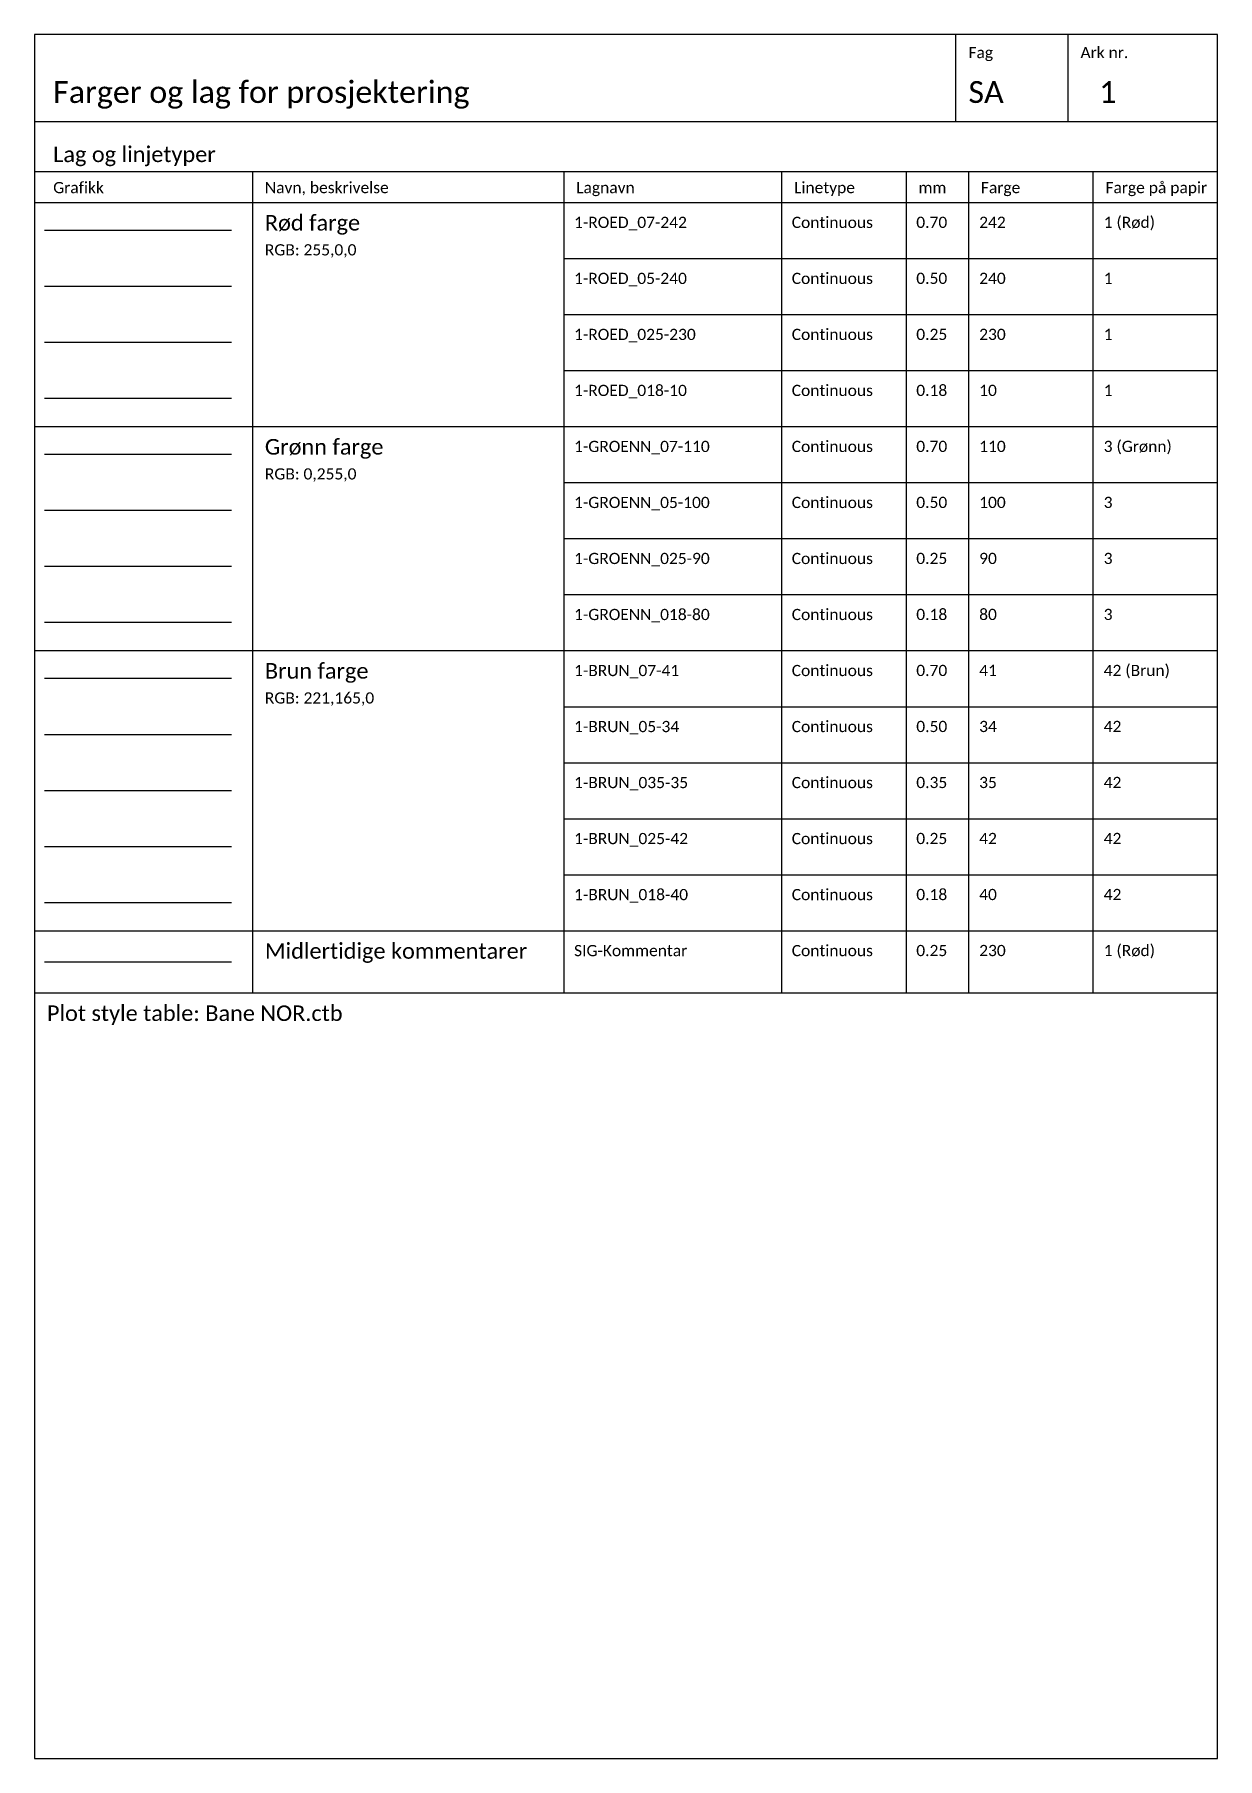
# Model space of a CAD drawing. Header units: millimetres. Extents: x 0 to 190, y 0 to 277.
import ezdxf

# ---------------------------------------------------------------- set-up
doc = ezdxf.new("R2010")
doc.units = ezdxf.units.MM
for name, color, linetype in [('1-GROENN_018-80', 80, 'Continuous'), ('1-GROENN_025-90', 90, 'Continuous'), ('1-GROENN_05-100', 100, 'Continuous'), ('1-GROENN_07-110', 110, 'Continuous'), ('1-ROED_018-10', 10, 'Continuous'), ('1-ROED_025-230', 230, 'Continuous'), ('1-ROED_05-240', 240, 'Continuous'), ('1-ROED_07-242', 242, 'Continuous'), ('2-BRUN_018-40', 40, 'Continuous'), ('2-BRUN_025-42', 42, 'Continuous'), ('2-BRUN_035-35', 35, 'Continuous'), ('2-BRUN_05-34', 34, 'Continuous'), ('2-BRUN_07-41', 41, 'Continuous'), ('RAMME', 5, 'Continuous'), ('RAMME SYMBOLER', 4, 'Continuous'), ('RAMME TEKST', 7, 'Continuous'), ('SIG-Kommentar', 230, 'Continuous')]:
    doc.layers.add(name, color=color, linetype=linetype)
doc.styles.add('Calibri', font='calibri.ttf')

msp = doc.modelspace()

# ---------------------------------------------------------------- linework, layer by layer
at = {"layer": '1-GROENN_018-80'}
msp.add_line((31.63, 182.5), (1.63, 182.5), dxfattribs=at)
at = {"layer": '1-GROENN_025-90'}
msp.add_line((31.63, 191.5), (1.63, 191.5), dxfattribs=at)
at = {"layer": '1-GROENN_05-100'}
msp.add_line((31.63, 200.5), (1.63, 200.5), dxfattribs=at)
at = {"layer": '1-GROENN_07-110'}
msp.add_line((31.63, 209.5), (1.63, 209.5), dxfattribs=at)
at = {"layer": '1-ROED_018-10'}
msp.add_line((31.63, 218.5), (1.63, 218.5), dxfattribs=at)
at = {"layer": '1-ROED_025-230'}
msp.add_line((31.63, 227.5), (1.63, 227.5), dxfattribs=at)
at = {"layer": '1-ROED_05-240'}
msp.add_line((31.63, 236.5), (1.63, 236.5), dxfattribs=at)
at = {"layer": '1-ROED_07-242'}
msp.add_line((31.63, 245.5), (1.63, 245.5), dxfattribs=at)
at = {"layer": '2-BRUN_018-40'}
msp.add_line((31.63, 137.5), (1.63, 137.5), dxfattribs=at)
at = {"layer": '2-BRUN_025-42'}
msp.add_line((31.63, 146.5), (1.63, 146.5), dxfattribs=at)
at = {"layer": '2-BRUN_035-35'}
msp.add_line((31.63, 155.5), (1.63, 155.5), dxfattribs=at)
at = {"layer": '2-BRUN_05-34'}
msp.add_line((31.63, 164.5), (1.63, 164.5), dxfattribs=at)
at = {"layer": '2-BRUN_07-41'}
msp.add_line((31.63, 173.5), (1.63, 173.5), dxfattribs=at)
at = {"layer": 'RAMME'}
msp.add_lwpolyline([(190, 277), (0, 277), (0, 0), (190, 0)], close=True, dxfattribs=at)
msp.add_lwpolyline([(0, 263), (190, 263)], dxfattribs=at)
at = {"layer": 'RAMME SYMBOLER'}
for p, q in [((148, 263), (148, 277)), ((166, 263), (166, 277)), ((0, 255), (190, 255)), ((35, 255), (35, 123)), ((85, 255), (85, 123)), ((120, 255), (120, 123)), ((140, 255), (140, 123)), ((150, 255), (150, 123)), ((170, 255), (170, 123)), ((0, 250), (190, 250)), ((85, 241), (190, 241)), ((85, 232), (190, 232)), ((85, 223), (190, 223)), ((0, 214), (190, 214)), ((85, 205), (190, 205)), ((85, 196), (190, 196)), ((85, 187), (190, 187)), ((0, 178), (190, 178)), ((85, 169), (190, 169)), ((85, 160), (190, 160)), ((85, 151), (190, 151)), ((85, 142), (190, 142)), ((0, 133), (190, 133)), ((0, 123), (190, 123))]:
    msp.add_line(p, q, dxfattribs=at)
at = {"layer": 'SIG-Kommentar'}
msp.add_line((1.63, 128), (31.63, 128), dxfattribs=at)

# ---------------------------------------------------------------- texts
at = {"layer": 'RAMME TEKST', "linetype": 'ByBlock', "style": 'Calibri'}
for s, height, p in [('Fag', 1.8, (150, 273.2)), ('Ark nr.', 1.8, (168, 273.2)), ('Farger og lag for prosjektering', 3.5, (3, 266)), ('SA', 3.5, (150, 266)), ('1', 3.5, (171, 266)), ('Lag og linjetyper', 2.5, (3, 256.5)), ('Grafikk', 1.8, (3, 251.5)), ('Navn, beskrivelse', 1.8, (37, 251.5)), ('Lagnavn', 1.8, (87, 251.5)), ('Linetype', 1.8, (122, 251.5)), ('mm', 1.8, (141.98, 251.5)), ('Farge', 1.8, (152, 251.5)), ('Farge på papir', 1.8, (172, 251.5)), ('Rød farge', 2.5, (37, 245.5)), ('1-ROED_07-242', 1.8, (86.66, 245.91)), ('Continuous', 1.8, (121.62, 245.91)), ('0.70', 1.8, (141.62, 245.92)), ('242', 1.8, (151.72, 245.92)), ('1 (Rød)', 1.8, (171.72, 245.92)), ('RGB: 255,0,0', 1.8, (37, 241.5)), ('1-ROED_05-240', 1.8, (86.66, 236.91)), ('Continuous', 1.8, (121.62, 236.91)), ('0.50', 1.8, (141.62, 236.92)), ('240', 1.8, (151.72, 236.92)), ('1', 1.8, (171.72, 236.92)), ('1-ROED_025-230', 1.8, (86.66, 227.91)), ('Continuous', 1.8, (121.62, 227.91)), ('0.25', 1.8, (141.62, 227.92)), ('230', 1.8, (151.72, 227.92)), ('1', 1.8, (171.72, 227.92)), ('1-ROED_018-10', 1.8, (86.66, 218.91)), ('Continuous', 1.8, (121.62, 218.91)), ('0.18', 1.8, (141.62, 218.92)), ('10', 1.8, (151.72, 218.92)), ('1', 1.8, (171.72, 218.92)), ('Grønn farge', 2.5, (37, 209.5)), ('1-GROENN_07-110', 1.8, (86.66, 209.91)), ('Continuous', 1.8, (121.62, 209.91)), ('0.70', 1.8, (141.62, 209.92)), ('110', 1.8, (151.72, 209.92)), ('3 (Grønn)', 1.8, (171.72, 209.92)), ('RGB: 0,255,0', 1.8, (37, 205.5)), ('1-GROENN_05-100', 1.8, (86.66, 200.91)), ('Continuous', 1.8, (121.62, 200.91)), ('0.50', 1.8, (141.62, 200.92)), ('100', 1.8, (151.72, 200.92)), ('3', 1.8, (171.72, 200.92)), ('1-GROENN_025-90', 1.8, (86.66, 191.91)), ('Continuous', 1.8, (121.62, 191.91)), ('0.25', 1.8, (141.62, 191.92)), ('90', 1.8, (151.72, 191.92)), ('3', 1.8, (171.72, 191.92)), ('1-GROENN_018-80', 1.8, (86.66, 182.91)), ('Continuous', 1.8, (121.62, 182.91)), ('0.18', 1.8, (141.62, 182.92)), ('80', 1.8, (151.72, 182.92)), ('3', 1.8, (171.72, 182.92)), ('Brun farge', 2.5, (37, 173.5)), ('1-BRUN_07-41', 1.8, (86.66, 173.91)), ('Continuous', 1.8, (121.62, 173.91)), ('0.70', 1.8, (141.62, 173.92)), ('41', 1.8, (151.72, 173.92)), ('42 (Brun)', 1.8, (171.72, 173.92)), ('RGB: 221,165,0', 1.8, (37, 169.5)), ('1-BRUN_05-34', 1.8, (86.66, 164.91)), ('Continuous', 1.8, (121.62, 164.91)), ('0.50', 1.8, (141.62, 164.92)), ('34', 1.8, (151.72, 164.92)), ('42', 1.8, (171.72, 164.92)), ('1-BRUN_035-35', 1.8, (86.66, 155.91)), ('Continuous', 1.8, (121.62, 155.91)), ('0.35', 1.8, (141.62, 155.92)), ('35', 1.8, (151.72, 155.92)), ('42', 1.8, (171.72, 155.92)), ('1-BRUN_025-42', 1.8, (86.66, 146.91)), ('Continuous', 1.8, (121.62, 146.91)), ('0.25', 1.8, (141.62, 146.92)), ('42', 1.8, (151.72, 146.92)), ('42', 1.8, (171.72, 146.92)), ('1-BRUN_018-40', 1.8, (86.66, 137.91)), ('Continuous', 1.8, (121.62, 137.91)), ('0.18', 1.8, (141.62, 137.92)), ('40', 1.8, (151.72, 137.92)), ('42', 1.8, (171.72, 137.92)), ('Midlertidige kommentarer', 2.5, (37, 128.5)), ('SIG-Kommentar', 1.8, (86.66, 128.91)), ('Continuous', 1.8, (121.62, 128.91)), ('0.25', 1.8, (141.62, 128.92)), ('230', 1.8, (151.72, 128.92)), ('1 (Rød)', 1.8, (171.72, 128.92)), ('Plot style table: Bane NOR.ctb ', 2.5, (2, 118.5))]:
    msp.add_text(s, height=height, dxfattribs=at).set_placement(p)

doc.saveas('drawing.dxf')
